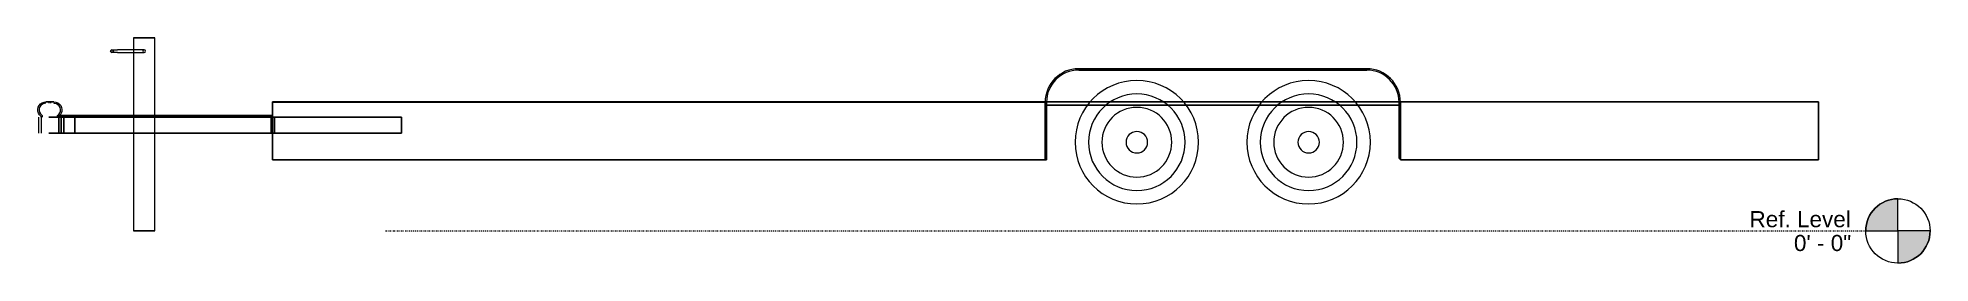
# Model space of a CAD drawing. Header units: inches. Extents: x -163 to 190, y -6 to 36.
import ezdxf

# ---------------------------------------------------------------- set-up
doc = ezdxf.new("R2010")
doc.units = ezdxf.units.IN
doc.header["$MEASUREMENT"] = 0
doc.linetypes.add('Dash dot', pattern=[0.625, 0.25, -0.1875, 0, -0.1875])
doc.layers.add('A-FLOR-LEVL', color=51, linetype='Continuous', lineweight=9)
doc.layers.add('L-SITE', color=91, linetype='Continuous', lineweight=9)
doc.styles.add('Arial', font='arial.ttf', dxfattribs={"height": 3})

# ---------------------------------------------------------------- blocks, each defined once
blk = doc.blocks.new('Level - 1_4_-495004-Right')
at = {"layer": 'A-FLOR-LEVL'}
h = blk.add_hatch(color=256, dxfattribs=at)
edge = h.paths.add_edge_path(flags=0)
edge.add_line((183.51, 0), (177.51, 0))
edge.add_arc((183.51, 0), 6, 90, 180, ccw=False)
edge.add_line((183.51, 6), (183.51, 0))
h = blk.add_hatch(color=256, dxfattribs=at)
edge = h.paths.add_edge_path(flags=0)
edge.add_line((183.51, -6), (183.51, 0))
edge.add_line((183.51, 0), (189.51, 0))
edge.add_arc((183.51, 0), 6, 270, 360, ccw=False)
for p, q in [((183.51, 0), (183.51, 6)), ((177.51, 0), (183.51, 0)), ((189.51, 0), (183.51, 0)), ((183.51, 0), (183.51, -6))]:
    blk.add_line(p, q, dxfattribs=at)
blk.add_circle((183.51, 0), 6, dxfattribs=at)
for start, end in [(90, 180), (270, 360)]:
    blk.add_arc((183.51, 0), 6, start, end, dxfattribs=at)

msp = doc.modelspace()

# ---------------------------------------------------------------- linework, layer by layer
at = {"layer": 'A-FLOR-LEVL', "linetype": 'Dash dot'}
msp.add_line((-98.23, 0), (177.51, 0), dxfattribs=at)
at = {"layer": 'L-SITE'}
for p, q in [((-145.19, 36), (-145.19, 0)), ((-141.19, 36), (-145.19, 36)), ((-145.19, 36), (-141.19, 36)), ((-141.19, 0), (-141.19, 36)), ((-144.19, 33.75), (-148.19, 33.75)), ((-148.19, 33.25), (-144.19, 33.25)), ((84.57, 30.25), (30.9, 30.25)), ((30.9, 30.25), (84.57, 30.25)), ((84.57, 30.25), (30.9, 30.25)), ((30.9, 30.25), (84.57, 30.25)), ((84.57, 30), (30.9, 30)), ((30.9, 30), (84.57, 30)), ((84.57, 30), (30.9, 30)), ((30.9, 30), (84.57, 30)), ((-162.86, 21.24), (-162.86, 18.24)), ((-162.43, 21.37), (-162.43, 21.24)), ((-162.36, 21.24), (-162.36, 18.24)), ((-162.18, 21.5), (-162.18, 21.24)), ((-160.93, 24.05), (-160.93, 23.8)), ((-160.93, 21.24), (-159.34, 21.24)), ((-159.34, 21.24), (-160.93, 21.24)), ((-159.34, 21.24), (-160.93, 21.24)), ((-160.93, 21.24), (-159.34, 21.24)), ((-160.59, 23.8), (-160.59, 24.05)), ((-159.34, 21.24), (-159.34, 21.5)), ((-158.64, 21.24), (-159.34, 21.24)), ((-159.34, 21.24), (-158.64, 21.24)), ((-159.34, 21.24), (-158.14, 21.24)), ((-158.14, 21.24), (-159.34, 21.24)), ((-159.09, 21.5), (-119.27, 21.5)), ((-119.27, 21.5), (-159.09, 21.5)), ((-159.09, 21.5), (-159.09, 21.25)), ((-159.09, 21.25), (-159.09, 21.5)), ((-159.09, 21.24), (-159.09, 21.37)), ((-159.09, 21.25), (-119.27, 21.25)), ((-119.27, 21.25), (-159.09, 21.25)), ((-159.09, 21.24), (-119.55, 21.24)), ((-159.09, 21.24), (-159.09, 18.24)), ((-159.09, 18.24), (-159.09, 21.24)), ((-119.55, 21.24), (-159.09, 21.24)), ((-158.64, 18.24), (-158.64, 21.24)), ((-158.64, 21.24), (-158.14, 21.24)), ((-158.64, 18.24), (-158.64, 21.24)), ((-158.64, 21.24), (-158.64, 18.24)), ((-158.64, 21.24), (-158.14, 21.24)), ((-158.14, 18.24), (-158.14, 21.24)), ((-158.14, 21.24), (-158.14, 18.24)), ((-158.14, 18.24), (-158.14, 21.24)), ((-156.09, 18.24), (-156.09, 21.24)), ((-156.09, 21.24), (-118.91, 21.24)), ((-156.09, 21.24), (-156.09, 18.24)), ((-118.91, 21.24), (-156.09, 21.24)), ((-119.55, 21.24), (-95.23, 21.24)), ((-119.55, 18.24), (-119.55, 21.24)), ((-119.55, 21.24), (-119.55, 18.24)), ((-95.23, 21.24), (-119.55, 21.24)), ((-119.27, 13.24), (-119.27, 24.04)), ((-119.27, 24.04), (168.73, 24.04)), ((168.73, 24.04), (-119.27, 24.04)), ((-119.27, 24.04), (-119.27, 13.24)), ((-119.27, 13.24), (-119.27, 24)), ((-119.27, 24), (-119.27, 13.24)), ((-119.27, 24), (24.65, 24)), ((-119.27, 24), (24.65, 24)), ((-119.27, 13.24), (-119.27, 24)), ((-119.27, 24), (-119.27, 13.24)), ((24.65, 24), (-119.27, 24)), ((24.65, 24), (-119.27, 24)), ((-119.27, 21.25), (-119.27, 21.5)), ((-119.27, 21.25), (-119.27, 21.5)), ((-118.91, 21.24), (-118.91, 18.24)), ((-118.91, 21.24), (-95.23, 21.24)), ((-118.91, 18.24), (-118.91, 21.24)), ((-95.23, 21.24), (-118.91, 21.24)), ((-95.23, 18.24), (-95.23, 21.24)), ((-95.23, 21.24), (-95.23, 18.24)), ((-95.23, 18.24), (-95.23, 21.24)), ((-95.23, 21.24), (-95.23, 18.24)), ((24.65, 24), (24.65, 13.5)), ((24.65, 13.5), (24.65, 24)), ((24.65, 24), (24.65, 13.5)), ((24.65, 13.5), (24.65, 24)), ((24.65, 13.24), (24.65, 24)), ((24.65, 24), (24.65, 13.24)), ((24.65, 13.24), (24.65, 24)), ((24.65, 24), (24.65, 13.24)), ((24.9, 24), (24.9, 13.5)), ((24.9, 13.5), (24.9, 24)), ((24.9, 24), (24.9, 13.5)), ((24.9, 13.5), (24.9, 24)), ((90.82, 23.46), (24.9, 23.46)), ((24.9, 23.46), (24.9, 13.24)), ((24.9, 13.24), (24.9, 23.46)), ((24.9, 23.46), (90.82, 23.46)), ((90.57, 13.5), (90.57, 24)), ((90.57, 24), (90.57, 13.5)), ((90.57, 24), (90.57, 13.5)), ((90.57, 13.5), (90.57, 24)), ((90.82, 13.24), (90.82, 24.04)), ((90.82, 24.04), (90.82, 13.24)), ((90.82, 24.04), (168.73, 24.04)), ((90.82, 24.04), (168.73, 24.04)), ((90.82, 13.24), (90.82, 24.04)), ((90.82, 24.04), (90.82, 13.24)), ((168.73, 24.04), (90.82, 24.04)), ((168.73, 24.04), (90.82, 24.04)), ((90.82, 24), (90.82, 13.5)), ((90.82, 24), (90.82, 13.5)), ((90.82, 13.5), (90.82, 24)), ((90.82, 13.5), (90.82, 24)), ((90.82, 13.24), (90.82, 23.46)), ((90.82, 23.46), (90.82, 13.24)), ((168.73, 24.04), (168.73, 13.24)), ((168.73, 13.24), (168.73, 24.04)), ((168.73, 13.24), (168.73, 24.04)), ((168.73, 24.04), (168.73, 13.24)), ((168.73, 13.24), (168.73, 24.04)), ((168.73, 24.04), (168.73, 13.24)), ((-160.93, 18.24), (-159.34, 18.24)), ((-159.34, 18.24), (-160.93, 18.24)), ((-159.34, 18.24), (-160.93, 18.24)), ((-160.93, 18.24), (-159.34, 18.24)), ((-159.34, 18.24), (-158.14, 18.24)), ((-159.34, 18.24), (-158.14, 18.24)), ((-159.34, 18.24), (-158.64, 18.24)), ((-158.64, 18.24), (-159.34, 18.24)), ((-159.09, 18.24), (-119.55, 18.24)), ((-119.55, 18.24), (-159.09, 18.24)), ((-158.14, 18.24), (-158.64, 18.24)), ((-158.14, 18.24), (-158.64, 18.24)), ((-118.91, 18.24), (-156.09, 18.24)), ((-156.09, 18.24), (-118.91, 18.24)), ((-119.55, 18.24), (-95.23, 18.24)), ((-95.23, 18.24), (-119.55, 18.24)), ((-95.23, 18.24), (-118.91, 18.24)), ((-118.91, 18.24), (-95.23, 18.24)), ((24.9, 13.24), (-119.27, 13.24)), ((-119.27, 13.24), (24.9, 13.24)), ((24.65, 13.24), (-119.27, 13.24)), ((-119.27, 13.24), (24.65, 13.24)), ((24.65, 13.24), (-119.27, 13.24)), ((-119.27, 13.24), (24.65, 13.24)), ((24.65, 13.5), (24.9, 13.5)), ((24.9, 13.5), (24.65, 13.5)), ((24.65, 13.5), (24.9, 13.5)), ((24.9, 13.5), (24.65, 13.5)), ((90.57, 13.5), (90.82, 13.5)), ((90.82, 13.5), (90.57, 13.5)), ((90.57, 13.5), (90.82, 13.5)), ((90.82, 13.5), (90.57, 13.5)), ((168.73, 13.24), (90.82, 13.24)), ((90.82, 13.24), (168.73, 13.24)), ((168.73, 13.24), (90.82, 13.24)), ((90.82, 13.24), (168.73, 13.24)), ((168.73, 13.24), (90.82, 13.24)), ((90.82, 13.24), (168.73, 13.24)), ((-141.19, 0), (-145.19, 0)), ((-145.19, 0), (-141.19, 0))]:
    msp.add_line(p, q, dxfattribs=at)
at = {"layer": 'L-SITE', "flags": 128}
for points in [[(-149.44, 33.5), (-149.4, 33.64), (-149.28, 33.74), (-149.19, 33.75)], [(-149.19, 33.25), (-149.33, 33.3), (-149.43, 33.42), (-149.44, 33.5)], [(-149.19, 33.75), (-149.14, 33.75), (-149.01, 33.75), (-148.8, 33.75), (-148.53, 33.75), (-148.23, 33.75), (-148.19, 33.75)], [(-149.19, 33.75), (-149.05, 33.7), (-148.96, 33.58), (-148.94, 33.5)], [(-148.94, 33.5), (-148.99, 33.36), (-149.11, 33.26), (-149.19, 33.25)], [(-148.19, 33.25), (-148.49, 33.25), (-148.77, 33.25), (-148.99, 33.25), (-149.13, 33.25), (-149.19, 33.25), (-149.19, 33.25)], [(-143.19, 33.75), (-143.24, 33.75), (-143.37, 33.75), (-143.58, 33.75), (-143.85, 33.75), (-144.15, 33.75), (-144.19, 33.75)], [(-144.19, 33.25), (-143.89, 33.25), (-143.62, 33.25), (-143.4, 33.25), (-143.25, 33.25), (-143.19, 33.25), (-143.19, 33.25)], [(-162.43, 21.37), (-162.7, 21.64), (-162.89, 21.96), (-162.99, 22.32), (-163, 22.69), (-162.92, 23.06), (-162.75, 23.39), (-162.51, 23.67), (-162.2, 23.88), (-161.85, 24.01), (-161.51, 24.05)], [(-161.51, 23.8), (-161.85, 23.76), (-162.16, 23.62), (-162.42, 23.4), (-162.62, 23.12), (-162.73, 22.8), (-162.76, 22.46), (-162.68, 22.13), (-162.53, 21.83), (-162.29, 21.58), (-162.18, 21.5)], [(-161.51, 24.05), (-161.46, 24.05), (-161.33, 24.05), (-161.13, 24.05), (-160.88, 24.05), (-160.76, 24.05)], [(-160.76, 24.05), (-161.02, 24.05), (-161.25, 24.05), (-161.41, 24.05), (-161.5, 24.05), (-161.51, 24.05)], [(-160.01, 24.05), (-160.06, 24.05), (-160.19, 24.05), (-160.39, 24.05), (-160.64, 24.05), (-160.76, 24.05)], [(-160.76, 24.05), (-160.5, 24.05), (-160.27, 24.05), (-160.1, 24.05), (-160.02, 24.05), (-160.01, 24.05)], [(-160.01, 24.05), (-159.64, 24.01), (-159.29, 23.87), (-158.99, 23.65), (-158.75, 23.36), (-158.59, 23.03), (-158.51, 22.66), (-158.53, 22.28), (-158.65, 21.93), (-158.84, 21.61), (-159.09, 21.37)], [(-159.34, 21.5), (-159.08, 21.72), (-158.89, 22), (-158.78, 22.33), (-158.76, 22.67), (-158.84, 23), (-159.01, 23.3), (-159.25, 23.54), (-159.54, 23.71), (-159.87, 23.79), (-160.01, 23.8)]]:
    msp.add_lwpolyline(points, dxfattribs=at)
at = {"layer": 'L-SITE'}
for centre, radius, start, end in [((-149.19, 33.5), 0.25, 0, 180), ((-149.19, 33.5), 0.25, 180, 0), ((-143.19, 33.5), 0.25, 0, 180), ((-143.19, 33.5), 0.25, 180, 0), ((30.9, 24), 6.25, 90, 180), ((30.9, 24), 6.25, 90, 180), ((30.9, 24), 6.25, 90, 180), ((30.9, 24), 6.25, 90, 180), ((30.9, 24), 6, 90, 180), ((30.9, 24), 6, 90, 180), ((30.9, 24), 6, 90, 180), ((30.9, 24), 6, 90, 180), ((84.57, 24), 6.25, 360, 90), ((84.57, 24), 6.25, 0, 90), ((84.57, 24), 6.25, 360, 90), ((84.57, 24), 6.25, 0, 90), ((84.57, 24), 6, 360, 90), ((84.57, 24), 6, 0, 90), ((84.57, 24), 6, 360, 90), ((84.57, 24), 6, 0, 90), ((41.73, 16.54), 11.5, 0, 180), ((41.73, 16.54), 11.5, 360, 180), ((41.73, 16.54), 11.5, 360, 180), ((41.73, 16.54), 11.5, 0, 180), ((41.73, 16.54), 9, 0, 180), ((41.73, 16.54), 9, 0, 180), ((41.73, 16.54), 9, 360, 180), ((41.73, 16.54), 9, 0, 180), ((73.73, 16.54), 11.5, 0, 180), ((73.73, 16.54), 11.5, 360, 180), ((73.73, 16.54), 11.5, 360, 180), ((73.73, 16.54), 11.5, 0, 180), ((73.73, 16.54), 9, 0, 180), ((73.73, 16.54), 9, 0, 180), ((73.73, 16.54), 9, 360, 180), ((73.73, 16.54), 9, 0, 180), ((41.73, 16.54), 6.5, 360, 180), ((41.73, 16.54), 6.5, 0, 180), ((41.73, 16.54), 6.5, 0, 180), ((41.73, 16.54), 6.5, 360, 180), ((73.73, 16.54), 6.5, 360, 180), ((73.73, 16.54), 6.5, 0, 180), ((73.73, 16.54), 6.5, 0, 180), ((73.73, 16.54), 6.5, 360, 180), ((41.73, 16.54), 2, 0, 180), ((41.73, 16.54), 2, 0, 180), ((73.73, 16.54), 2, 0, 180), ((73.73, 16.54), 2, 360, 180), ((41.73, 16.54), 11.5, 180, 0), ((41.73, 16.54), 11.5, 180, 360), ((41.73, 16.54), 11.5, 180, 360), ((41.73, 16.54), 11.5, 180, 360), ((41.73, 16.54), 9, 180, 0), ((41.73, 16.54), 9, 180, 360), ((41.73, 16.54), 9, 180, 360), ((41.73, 16.54), 9, 180, 360), ((41.73, 16.54), 6.5, 180, 360), ((41.73, 16.54), 6.5, 180, 0), ((41.73, 16.54), 6.5, 180, 0), ((41.73, 16.54), 6.5, 180, 360), ((41.73, 16.54), 2, 180, 0), ((41.73, 16.54), 2, 180, 360), ((73.73, 16.54), 11.5, 180, 0), ((73.73, 16.54), 11.5, 180, 360), ((73.73, 16.54), 11.5, 180, 360), ((73.73, 16.54), 11.5, 180, 360), ((73.73, 16.54), 9, 180, 0), ((73.73, 16.54), 9, 180, 360), ((73.73, 16.54), 9, 180, 360), ((73.73, 16.54), 9, 180, 360), ((73.73, 16.54), 6.5, 180, 360), ((73.73, 16.54), 6.5, 180, 0), ((73.73, 16.54), 6.5, 180, 0), ((73.73, 16.54), 6.5, 180, 360), ((73.73, 16.54), 2, 180, 0), ((73.73, 16.54), 2, 180, 360)]:
    msp.add_arc(centre, radius, start, end, dxfattribs=at)

# ---------------------------------------------------------------- block references
at = {"layer": 'A-FLOR-LEVL'}
msp.add_blockref('Level - 1_4_-495004-Right', (0, 0), dxfattribs=at)

# ---------------------------------------------------------------- texts
at = {"layer": 'A-FLOR-LEVL', "char_height": 3, "attachment_point": 1, "style": 'Arial'}
for s, insert, width in [('Ref. Level', (155.86, 3.7), 22.8007), ('0\' - 0"', (164.14, -0.74), 12.9532)]:
    msp.add_mtext(s, dxfattribs=dict(at, insert=insert, width=width))

doc.saveas('drawing.dxf')
